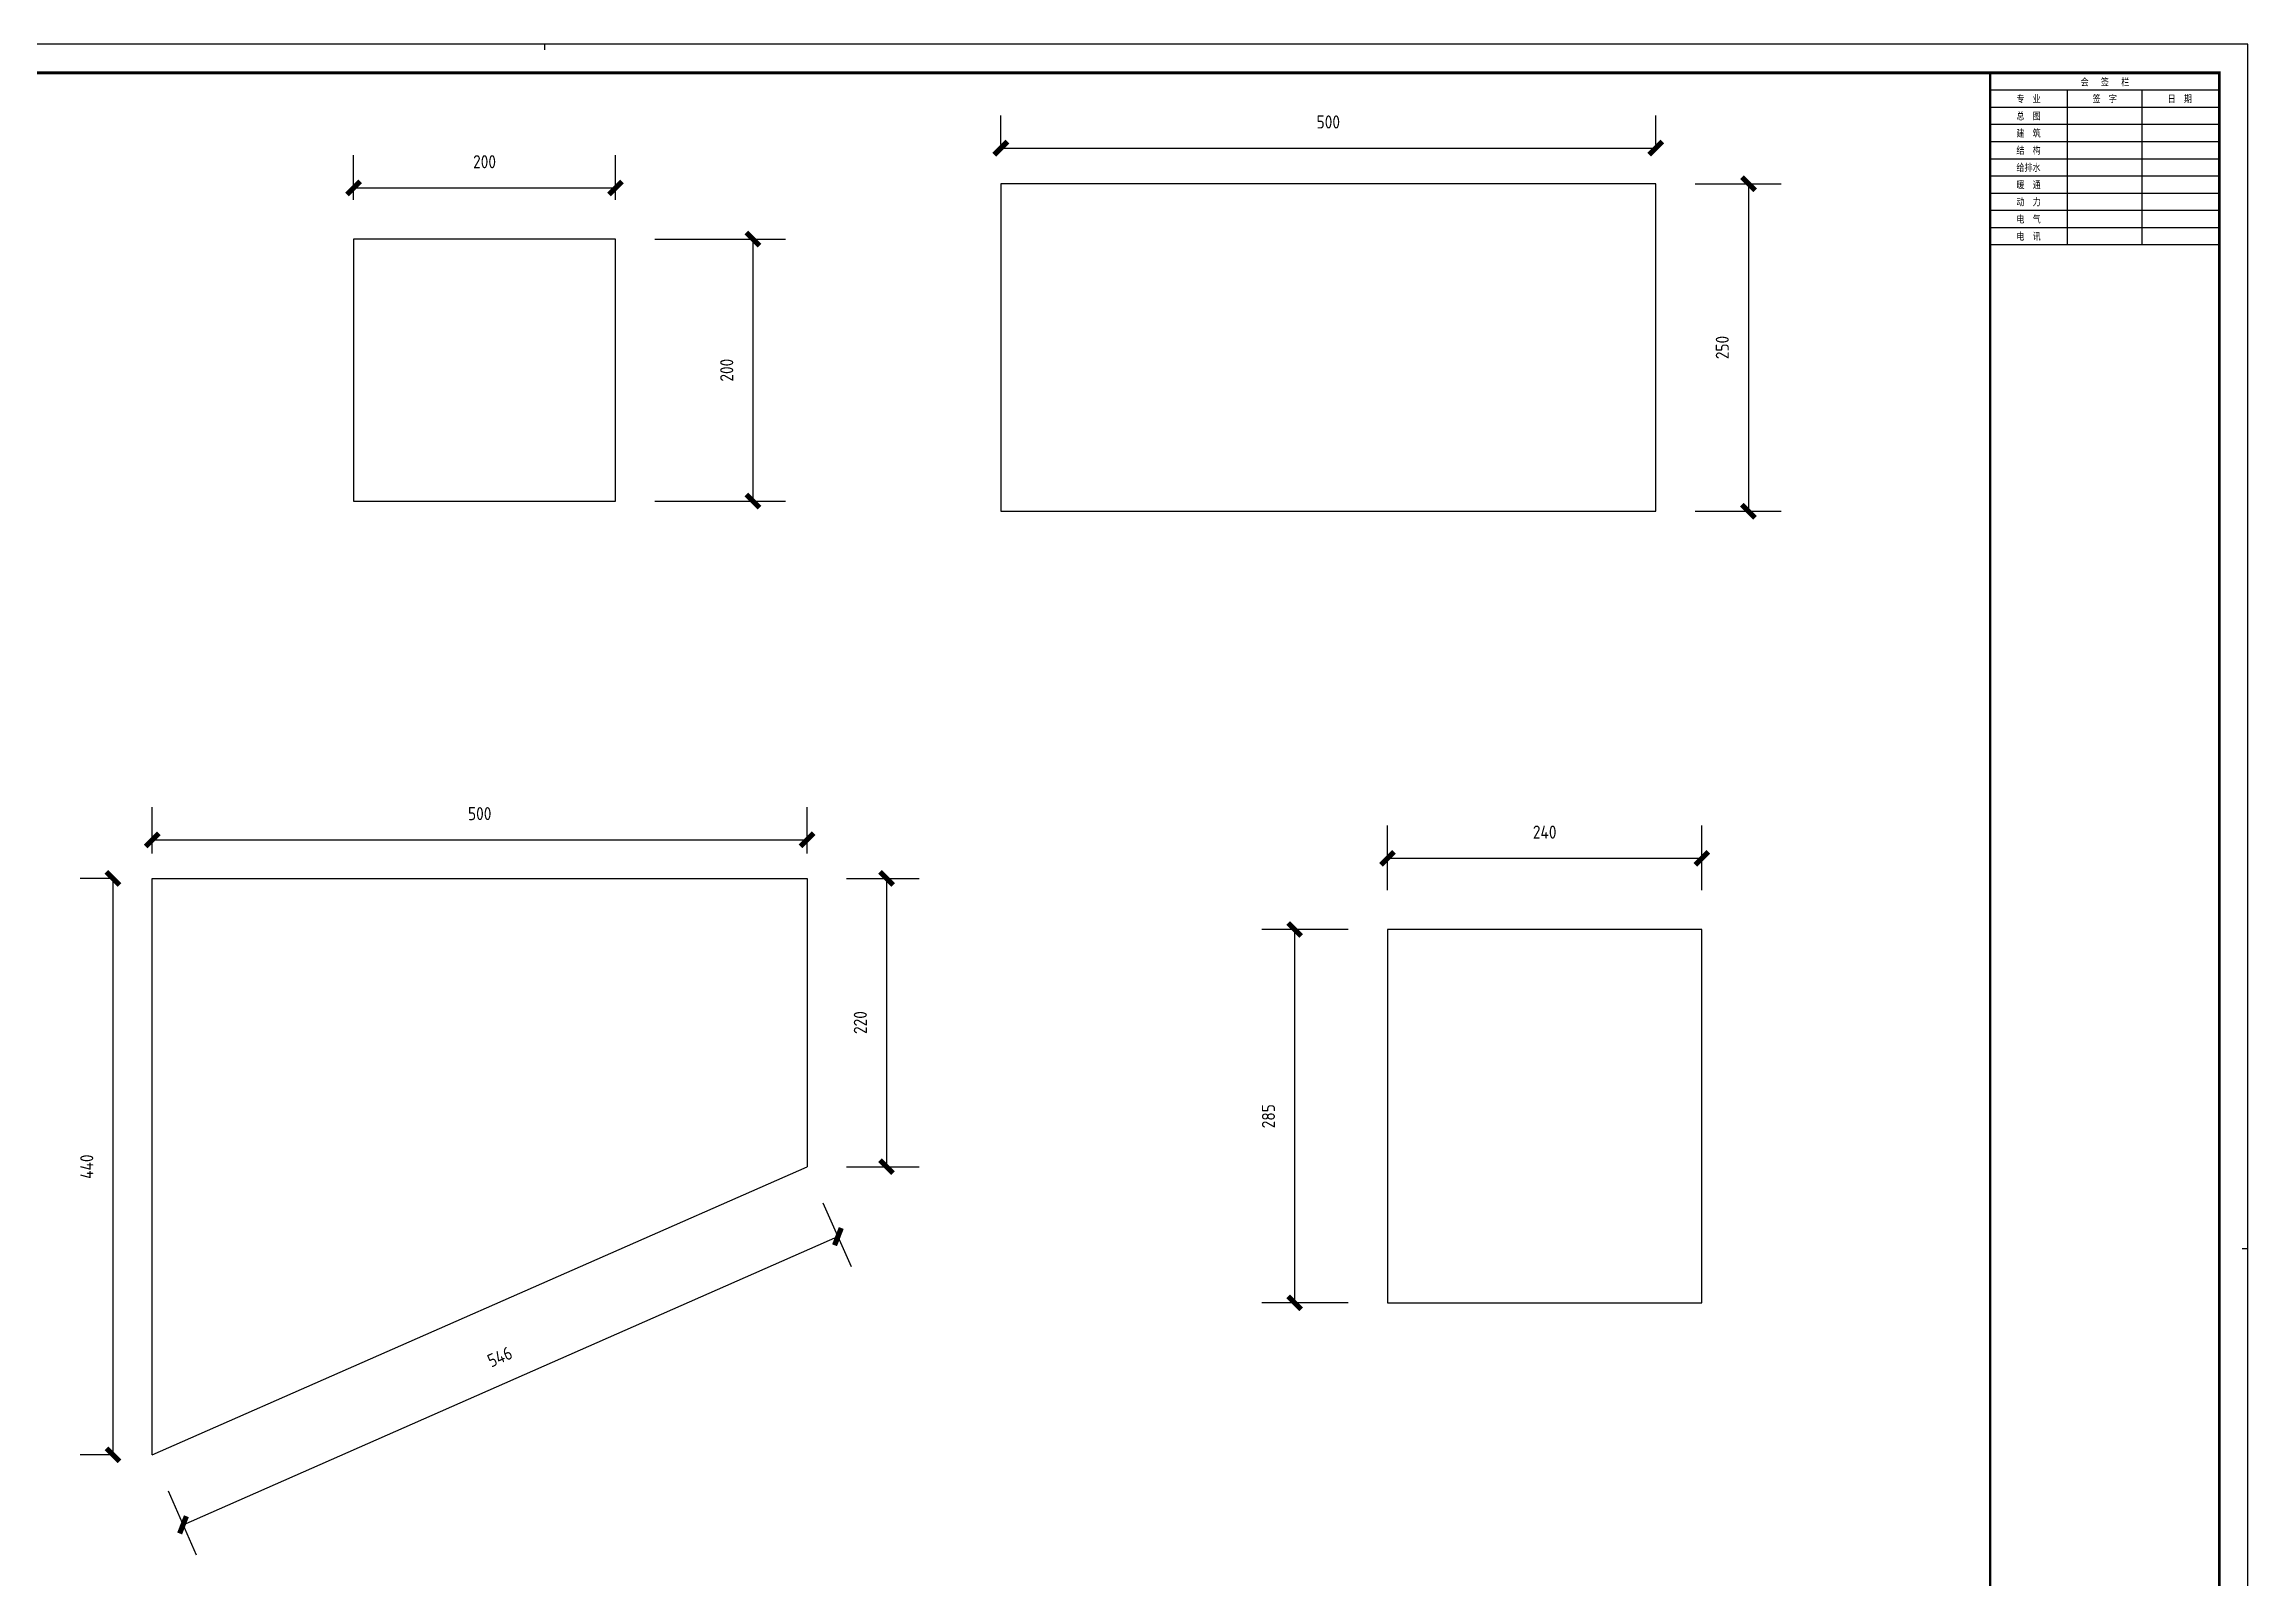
# Model space of a CAD drawing. Extents: x -9001 to 151288, y 75886 to 362543.
# Drawn here: x 30721 to 47547, y 146396 to 158112 of the extents above; entities that cross this region are included whole.
import ezdxf
from ezdxf.enums import TextEntityAlignment as Align

# ---------------------------------------------------------------- set-up
doc = ezdxf.new("R2010")
doc.units = 0
doc.header["$LTSCALE"] = 1000
doc.header["$MEASUREMENT"] = 0
doc.layers.add('PUB_TITLE', color=4, linetype='Continuous')
doc.styles.get("Standard").update_dxf_attribs({"font": 'gbenor.shx', "bigfont": 'gbcbig.shx'})
doc.styles.add('图框', font='')
doc.styles.get('图框').set_extended_font_data('SimSun')
doc.dimstyles.get("Standard").update_dxf_attribs({"dimscale": 100, "dimtxt": 1, "dimasz": 1, "dimexe": 2.5, "dimexo": 3, "dimgap": 1.5, "dimtad": 1, "dimdec": 0, "dimzin": 0, "dimdsep": 46, "dimtxsty": 'Standard', "dimblk": 'ARCHTICK', "dimcen": 0.09, "dimadec": 0, "dimazin": 0, "dimtfac": 1, "dimtdec": 0, "dimtix": 1, "dimtmove": 2, "dimatfit": 3, "dimfxl": 1, "dimtolj": 1, "dimtzin": 0, "dimarcsym": 0})

# ---------------------------------------------------------------- blocks, each defined once
blk = doc.blocks.new('$titleblk$00000167')
for p, q in [((-594.5, 839), (-594.5, 841)), ((-90, 825), (-10, 825)), ((-63, 771), (-63, 825)), ((-37, 825), (-37, 771)), ((-90, 819), (-10, 819)), ((-90, 813), (-10, 813)), ((-90, 807), (-10, 807)), ((-90, 801), (-10, 801)), ((-90, 795), (-10, 795)), ((-90, 789), (-10, 789)), ((-90, 783), (-10, 783)), ((-90, 777), (-10, 777)), ((-90, 771), (-10, 771)), ((0, 420.5), (-2, 420.5))]:
    blk.add_line(p, q)
blk.add_lwpolyline([(-1189, 0), (0, 0), (0, 841), (-1189, 841)], close=True)
at = {"const_width": 1}
blk.add_lwpolyline([(-1164, 10), (-10, 10), (-10, 831), (-1164, 831)], close=True, dxfattribs=at)
at = {"const_width": 0.8}
for points in [[(-90, 831), (-90, 10)], [(-90, 831), (-90, 766.99)], [(-10, 766.99), (-10, 831), (-90, 831)]]:
    blk.add_lwpolyline(points, dxfattribs=at)
at = {"style": '图框', "width": 0.8}
for s, p in [('专  业', (-80.81, 820.66)), ('会   签   栏', (-58.39, 826.53)), ('签  字', (-54.22, 820.66)), ('日  期', (-28, 820.66)), ('总  图', (-80.81, 814.66)), ('建  筑', (-80.81, 808.66)), ('结  构', (-80.81, 802.66)), ('给排水', (-80.81, 796.66)), ('暖  通', (-80.81, 790.66)), ('动  力', (-80.81, 784.66)), ('电  气', (-80.81, 778.66)), ('电  讯', (-80.81, 772.66))]:
    blk.add_text(s, height=2.5, dxfattribs=at).set_placement(p)
at = {"flags": 4}
for tag, p in [('(扩展图名)', (-62.12, 184.1)), ('图名', (-62.12, 180.13)), ('日期', (-62.12, 172.03)), ('图号', (-62.12, 163.99)), ('比例', (-62.12, 156)), ('子项', (-59.56, 82.07)), ('工程名称', (-59.24, 70.19)), ('设计号', (-36.91, 28.62))]:
    blk.add_attdef(tag, text='', height=3.5, dxfattribs=at).set_placement(p, align=Align.CENTER)
for tag, p in [('设计人', (-64.84, 148.13)), ('负责人', (-64.71, 140.27)), ('主持人', (-64.73, 132.26)), ('校对人', (-64.28, 124.4)), ('审核人', (-63.96, 116.15)), ('审定人', (-64.16, 107.95)), ('所长', (-64.16, 99.76))]:
    blk.add_attdef(tag, p, '', height=3.5)
blk = doc.blocks.new('_ArchTick')
at = {"color": 0, "linetype": 'ByBlock', "const_width": 0.4}
blk.add_lwpolyline([(-0.5, -0.5), (0.5, 0.5)], dxfattribs=at)
blk = doc.blocks.new('*D335')
at = {"color": 0, "lineweight": -2}
for p, q in [((31547, 151933), (31547, 152288)), ((36547, 151933), (36547, 152288)), ((31547, 152038), (36547, 152038))]:
    blk.add_line(p, q, dxfattribs=at)
at = {"layer": 'Defpoints', "color": 0}
for p in [(36547, 152038), (31547, 151633), (36547, 151633)]:
    blk.add_point(p, dxfattribs=at)
at = {"color": 0, "lineweight": -2, "xscale": 100, "yscale": 100, "zscale": 100, "rotation": 180}
blk.add_blockref('_ArchTick', (31547, 152038), dxfattribs=at)
at = {"color": 0, "lineweight": -2, "xscale": 100, "yscale": 100, "zscale": 100}
blk.add_blockref('_ArchTick', (36547, 152038), dxfattribs=at)
at = {"color": 0, "insert": (34047, 152238), "char_height": 100, "attachment_point": 5}
blk.add_mtext('\\A1;500', dxfattribs=at)
blk = doc.blocks.new('*D336')
at = {"color": 0, "lineweight": -2}
for p, q in [((31247, 151743), (30997, 151743)), ((31247, 151743), (31247, 147343)), ((31247, 147343), (30997, 147343))]:
    blk.add_line(p, q, dxfattribs=at)
at = {"layer": 'Defpoints', "color": 0}
for p in [(31547, 151743), (31247, 147343), (31547, 147343)]:
    blk.add_point(p, dxfattribs=at)
at = {"color": 0, "lineweight": -2, "xscale": 100, "yscale": 100, "zscale": 100}
for p, rotation in [((31247, 151743), 90), ((31247, 147343), 270)]:
    blk.add_blockref('_ArchTick', p, dxfattribs=dict(at, rotation=rotation))
at = {"color": 0, "insert": (31047, 149543), "char_height": 100, "attachment_point": 5, "rotation": 90}
blk.add_mtext('\\A1;440', dxfattribs=at)
blk = doc.blocks.new('*D337')
at = {"color": 0, "lineweight": -2}
for p, q in [((36847, 151743), (37403, 151743)), ((37153, 151743), (37153, 149543)), ((36847, 149543), (37403, 149543))]:
    blk.add_line(p, q, dxfattribs=at)
at = {"layer": 'Defpoints', "color": 0}
for p in [(36547, 151743), (36547, 149543), (37153, 149543)]:
    blk.add_point(p, dxfattribs=at)
at = {"color": 0, "lineweight": -2, "xscale": 100, "yscale": 100, "zscale": 100}
for p, rotation in [((37153, 151743), 90), ((37153, 149543), 270)]:
    blk.add_blockref('_ArchTick', p, dxfattribs=dict(at, rotation=rotation))
at = {"color": 0, "insert": (36953, 150643), "char_height": 100, "attachment_point": 5, "rotation": 90}
blk.add_mtext('\\A1;220', dxfattribs=at)
blk = doc.blocks.new('*D338')
at = {"color": 0, "lineweight": -2}
for p, q in [((36668, 149268), (36882, 148780)), ((31782, 146809), (36782, 149009)), ((31668, 147068), (31882, 146580))]:
    blk.add_line(p, q, dxfattribs=at)
at = {"layer": 'Defpoints', "color": 0}
for p in [(36547, 149543), (36782, 149009), (31547, 147343)]:
    blk.add_point(p, dxfattribs=at)
at = {"color": 0, "lineweight": -2, "xscale": 100, "yscale": 100, "zscale": 100}
for p, rotation in [((36782, 149009), 23.74949449286677), ((31782, 146809), 203.7494944928667)]:
    blk.add_blockref('_ArchTick', p, dxfattribs=dict(at, rotation=rotation))
at = {"color": 0, "insert": (34201, 148092), "char_height": 100, "attachment_point": 5, "rotation": 23.7495}
blk.add_mtext('\\A1;546', dxfattribs=at)
blk = doc.blocks.new('*D339')
at = {"color": 0, "lineweight": -2}
for p, q in [((35384, 156623), (36383, 156623)), ((36133, 156623), (36133, 154623)), ((35384, 154623), (36383, 154623))]:
    blk.add_line(p, q, dxfattribs=at)
at = {"layer": 'Defpoints', "color": 0}
for p in [(35084, 156623), (35084, 154623), (36133, 154623)]:
    blk.add_point(p, dxfattribs=at)
at = {"color": 0, "lineweight": -2, "xscale": 100, "yscale": 100, "zscale": 100}
for p, rotation in [((36133, 156623), 90), ((36133, 154623), 270)]:
    blk.add_blockref('_ArchTick', p, dxfattribs=dict(at, rotation=rotation))
at = {"color": 0, "insert": (35933, 155623), "char_height": 100, "attachment_point": 5, "rotation": 90}
blk.add_mtext('\\A1;200', dxfattribs=at)
blk = doc.blocks.new('*D340')
at = {"color": 0, "lineweight": -2}
for p, q in [((33084, 156923), (33084, 157264)), ((35084, 156923), (35084, 157264)), ((33084, 157014), (35084, 157014))]:
    blk.add_line(p, q, dxfattribs=at)
at = {"layer": 'Defpoints', "color": 0}
for p in [(35084, 157014), (33084, 156623), (35084, 156623)]:
    blk.add_point(p, dxfattribs=at)
at = {"color": 0, "lineweight": -2, "xscale": 100, "yscale": 100, "zscale": 100, "rotation": 180}
blk.add_blockref('_ArchTick', (33084, 157014), dxfattribs=at)
at = {"color": 0, "lineweight": -2, "xscale": 100, "yscale": 100, "zscale": 100}
blk.add_blockref('_ArchTick', (35084, 157014), dxfattribs=at)
at = {"color": 0, "insert": (34084, 157214), "char_height": 100, "attachment_point": 5}
blk.add_mtext('\\A1;200', dxfattribs=at)
blk = doc.blocks.new('*D341')
at = {"color": 0, "lineweight": -2}
for p, q in [((38026, 157346), (38026, 157568)), ((43026, 157346), (43026, 157568)), ((38026, 157318), (43026, 157318))]:
    blk.add_line(p, q, dxfattribs=at)
at = {"layer": 'Defpoints', "color": 0}
for p in [(43026, 157318), (38026, 157046), (43026, 157046)]:
    blk.add_point(p, dxfattribs=at)
at = {"color": 0, "lineweight": -2, "xscale": 100, "yscale": 100, "zscale": 100, "rotation": 180}
blk.add_blockref('_ArchTick', (38026, 157318), dxfattribs=at)
at = {"color": 0, "lineweight": -2, "xscale": 100, "yscale": 100, "zscale": 100}
blk.add_blockref('_ArchTick', (43026, 157318), dxfattribs=at)
at = {"color": 0, "insert": (40526, 157518), "char_height": 100, "attachment_point": 5}
blk.add_mtext('\\A1;500', dxfattribs=at)
blk = doc.blocks.new('*D342')
at = {"color": 0, "lineweight": -2}
for p, q in [((43326, 157046), (43984, 157046)), ((43734, 157046), (43734, 154546)), ((43326, 154546), (43984, 154546))]:
    blk.add_line(p, q, dxfattribs=at)
at = {"layer": 'Defpoints', "color": 0}
for p in [(43026, 157046), (43026, 154546), (43734, 154546)]:
    blk.add_point(p, dxfattribs=at)
at = {"color": 0, "lineweight": -2, "xscale": 100, "yscale": 100, "zscale": 100}
for p, rotation in [((43734, 157046), 90), ((43734, 154546), 270)]:
    blk.add_blockref('_ArchTick', p, dxfattribs=dict(at, rotation=rotation))
at = {"color": 0, "insert": (43534, 155796), "char_height": 100, "attachment_point": 5, "rotation": 90}
blk.add_mtext('\\A1;250', dxfattribs=at)
blk = doc.blocks.new('*D343')
at = {"color": 0, "lineweight": -2}
for p, q in [((40978, 151653), (40978, 152147)), ((43378, 151653), (43378, 152147)), ((40978, 151897), (43378, 151897))]:
    blk.add_line(p, q, dxfattribs=at)
at = {"layer": 'Defpoints', "color": 0}
for p in [(43378, 151897), (40978, 151353), (43378, 151353)]:
    blk.add_point(p, dxfattribs=at)
at = {"color": 0, "lineweight": -2, "xscale": 100, "yscale": 100, "zscale": 100, "rotation": 180}
blk.add_blockref('_ArchTick', (40978, 151897), dxfattribs=at)
at = {"color": 0, "lineweight": -2, "xscale": 100, "yscale": 100, "zscale": 100}
blk.add_blockref('_ArchTick', (43378, 151897), dxfattribs=at)
at = {"color": 0, "insert": (42178, 152097), "char_height": 100, "attachment_point": 5}
blk.add_mtext('\\A1;240', dxfattribs=at)
blk = doc.blocks.new('*D344')
at = {"color": 0, "lineweight": -2}
for p, q in [((40678, 151353), (40019, 151353)), ((40269, 151353), (40269, 148503)), ((40678, 148503), (40019, 148503))]:
    blk.add_line(p, q, dxfattribs=at)
at = {"layer": 'Defpoints', "color": 0}
for p in [(40978, 151353), (40269, 148503), (40978, 148503)]:
    blk.add_point(p, dxfattribs=at)
at = {"color": 0, "lineweight": -2, "xscale": 100, "yscale": 100, "zscale": 100}
for p, rotation in [((40269, 151353), 90), ((40269, 148503), 270)]:
    blk.add_blockref('_ArchTick', p, dxfattribs=dict(at, rotation=rotation))
at = {"color": 0, "insert": (40069, 149928), "char_height": 100, "attachment_point": 5, "rotation": 90}
blk.add_mtext('\\A1;285', dxfattribs=at)

msp = doc.modelspace()

# ---------------------------------------------------------------- linework, layer by layer
for p, q in [((43026.2, 157045.6), (38026.2, 157045.6)), ((38026.2, 157045.6), (38026.2, 154545.6)), ((43026.2, 154545.6), (43026.2, 157045.6)), ((35083.9, 156622.6), (33083.9, 156622.6)), ((33083.9, 156622.6), (33083.9, 154622.6)), ((35083.9, 154622.6), (35083.9, 156622.6)), ((33083.9, 154622.6), (35083.9, 154622.6)), ((38026.2, 154545.6), (43026.2, 154545.6)), ((31546.8, 151742.8), (36546.8, 151742.8)), ((31546.8, 147342.8), (31546.8, 151742.8)), ((36546.8, 151742.8), (36546.8, 149542.8)), ((43378.3, 151353.5), (40978.3, 151353.5)), ((40978.3, 151353.5), (40978.3, 148503.5)), ((43378.3, 148503.5), (43378.3, 151353.5)), ((31546.8, 147342.8), (36546.8, 149542.8)), ((40978.3, 148503.5), (43378.3, 148503.5))]:
    msp.add_line(p, q)

# ---------------------------------------------------------------- block references
at = {"layer": 'PUB_TITLE', "xscale": 21.86999999999534, "yscale": 21.86999999999534, "zscale": 21.87}
msp.add_blockref('$titleblk$00000167', (47547.2, 139719.5), dxfattribs=at)

# ---------------------------------------------------------------- dimensions: what is measured, and where the dimension line sits
for base, p1, p2, picture, middle in [((43026.2, 157317.7), (38026.2, 157045.6), (43026.2, 157045.6), '*D341', (40526.2, 157517.7)), ((35083.9, 157014.2), (33083.9, 156622.6), (35083.9, 156622.6), '*D340', (34083.9, 157214.2)), ((36546.8, 152037.6), (31546.8, 151633.1), (36546.8, 151633.1), '*D335', (34046.8, 152237.6)), ((43378.3, 151897.1), (40978.3, 151353.5), (43378.3, 151353.5), '*D343', (42178.3, 152097.1))]:
    dim = msp.add_linear_dim(base=base, p1=p1, p2=p2, dimstyle='Standard', override={"dimlfac": 0.1})
    dim.commit()
    dim.dimension.update_dxf_attribs({"geometry": picture, "text_midpoint": middle})
for base, p1, p2, picture, middle in [((43734, 154545.6), (43026.2, 157045.6), (43026.2, 154545.6), '*D342', (43534, 155795.6)), ((36133.5, 154622.6), (35083.9, 156622.6), (35083.9, 154622.6), '*D339', (35933.5, 155622.6)), ((31246.8, 147342.8), (31546.8, 151742.8), (31546.8, 147342.8), '*D336', (31046.8, 149542.8)), ((37152.7, 149542.8), (36546.8, 151742.8), (36546.8, 149542.8), '*D337', (36952.7, 150642.8)), ((40268.6, 148503.5), (40978.3, 151353.5), (40978.3, 148503.5), '*D344', (40068.6, 149928.5))]:
    dim = msp.add_linear_dim(base=base, p1=p1, p2=p2, angle=90, dimstyle='Standard', override={"dimlfac": 0.1})
    dim.commit()
    dim.dimension.update_dxf_attribs({"geometry": picture, "text_midpoint": middle})
dim = msp.add_aligned_dim(p1=(31546.8, 147342.8), p2=(36546.8, 149542.8), distance=-583.3, dimstyle='Standard', override={"dimlfac": 0.1})
dim.commit()
dim.dimension.update_dxf_attribs({"geometry": '*D338', "text_midpoint": (34201.2, 148092)})

doc.saveas('drawing.dxf')
